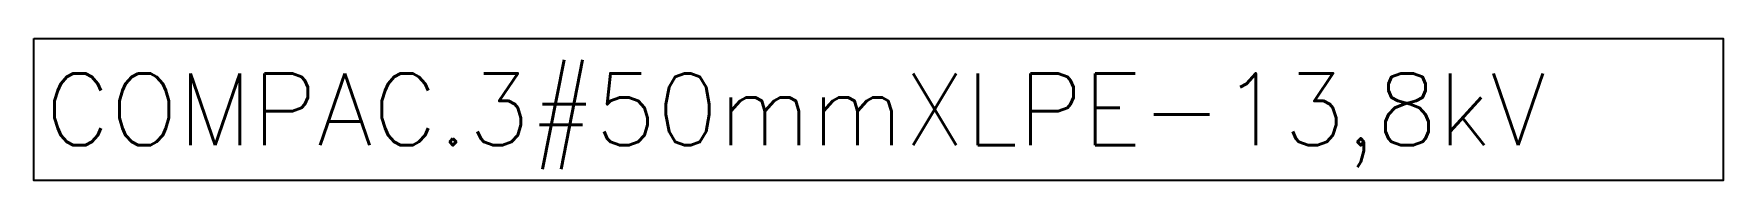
# Model space of a CAD drawing. Header units: millimetres. Extents: x -21.1 to 21.1, y -3.6 to 0.
import ezdxf

# ---------------------------------------------------------------- set-up
doc = ezdxf.new("R2010")
doc.units = ezdxf.units.MM
doc.styles.add('ROMANS', font='ROMANS.shx', dxfattribs={"height": 1.8})

msp = doc.modelspace()

# ---------------------------------------------------------------- linework, layer by layer
msp.add_lwpolyline([(-21.105, 0), (21.105, 0), (21.105, -3.558), (-21.105, -3.558)], close=True)

# ---------------------------------------------------------------- texts
at = {"style": 'ROMANS'}
msp.add_text('COMPAC.3#50mmXLPE-13,8kV', height=1.8, dxfattribs=at).set_placement((-20.815, -2.677))

doc.saveas('drawing.dxf')
